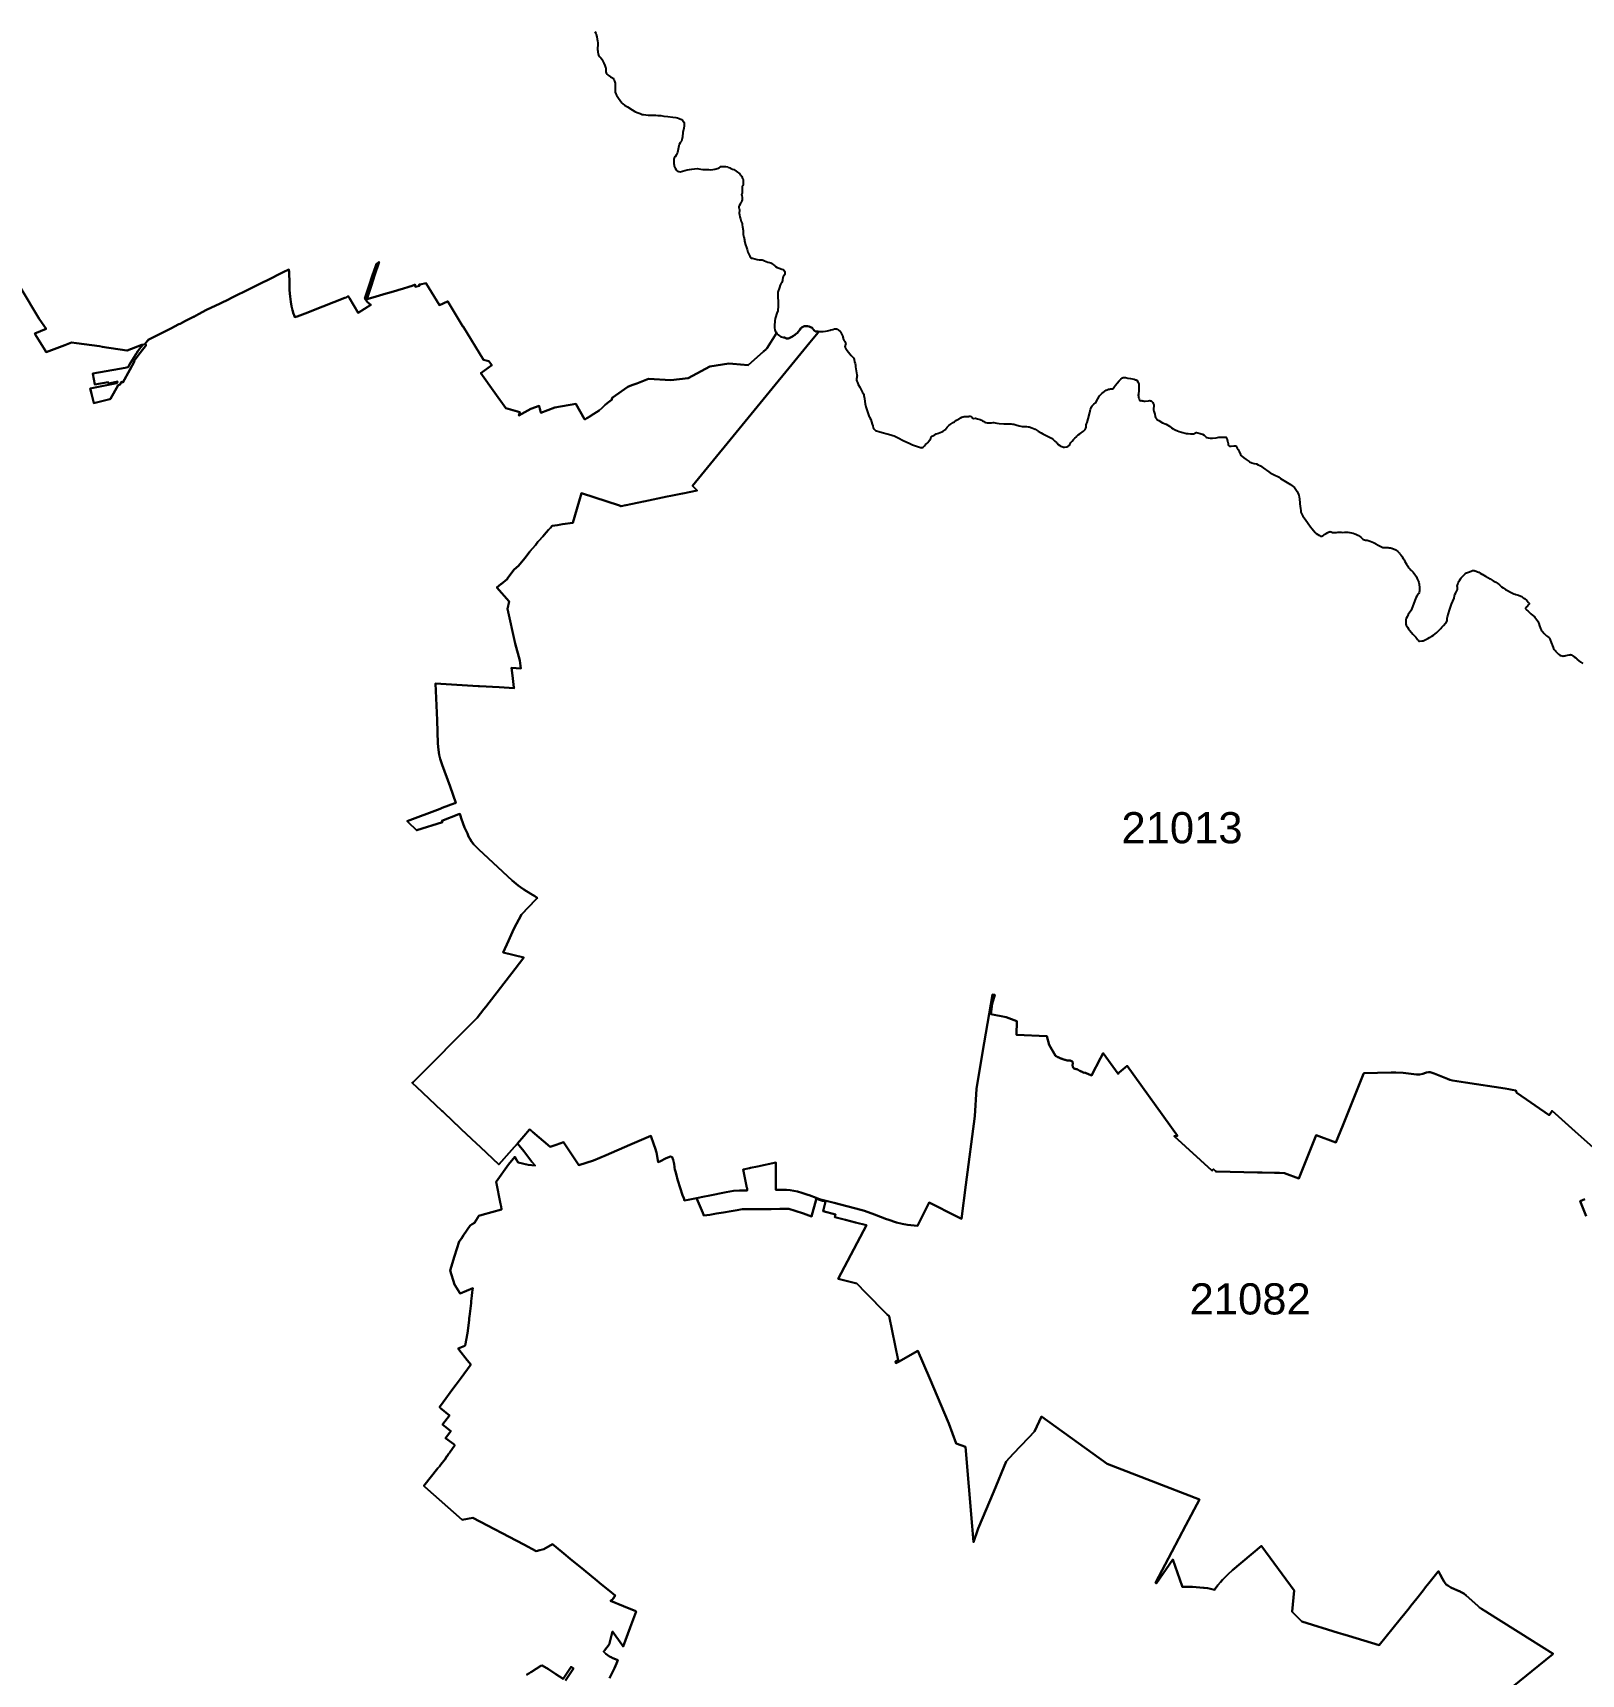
# Model space of a CAD drawing. Header units: inches. Extents: x 1341578 to 1502124, y 557203 to 748561.
# Drawn here: x 1436019 to 1462512, y 655681 to 683758 of the extents above; entities that cross this region are included whole.
import ezdxf
from ezdxf.enums import TextEntityAlignment as Align

# ---------------------------------------------------------------- set-up
doc = ezdxf.new("R2010")
doc.units = ezdxf.units.IN
doc.header["$MEASUREMENT"] = 0
doc.layers.add('Zipcode', color=7, linetype='Continuous')
doc.layers.add('ZipcodeAnno', color=7, linetype='Continuous')
doc.styles.add('Arial', font='arial.ttf')

msp = doc.modelspace()

# ---------------------------------------------------------------- linework, layer by layer
at = {"layer": 'Zipcode'}
for points in [[(1445636, 683779), (1445651, 683754), (1445660, 683731), (1445671, 683692), (1445678, 683651), (1445683, 683619), (1445685, 683588), (1445684, 683550), (1445683, 683498), (1445683, 683471), (1445685, 683446), (1445687, 683430), (1445692, 683404), (1445701, 683378), (1445720, 683350), (1445740, 683328), (1445754, 683309), (1445773, 683275), (1445789, 683241), (1445807, 683202), (1445817, 683168), (1445821, 683154), (1445823, 683139), (1445822, 683120), (1445823, 683104), (1445825, 683089), (1445831, 683073), (1445846, 683051), (1445866, 683033), (1445905, 683008), (1445928, 682997), (1445947, 682984), (1445956, 682972), (1445967, 682954), (1445974, 682930), (1445981, 682898), (1445984, 682850), (1445983, 682784), (1445984, 682761), (1445986, 682742), (1445994, 682713), (1446006, 682690), (1446040, 682639), (1446096, 682563), (1446113, 682544), (1446145, 682520), (1446193, 682491), (1446272, 682443), (1446322, 682415), (1446358, 682397), (1446413, 682377), (1446447, 682364), (1446470, 682359), (1446506, 682354), (1446550, 682352), (1446629, 682348), (1446664, 682348), (1446681, 682350), (1446714, 682347), (1446762, 682343), (1446814, 682335), (1446883, 682329), (1446972, 682318), (1447020, 682311), (1447052, 682304), (1447079, 682295), (1447118, 682274), (1447133, 682262), (1447146, 682248), (1447156, 682232), (1447162, 682214), (1447165, 682195), (1447165, 682170), (1447156, 682126), (1447142, 682053), (1447133, 681980), (1447125, 681930), (1447116, 681904), (1447103, 681887), (1447093, 681874), (1447080, 681850), (1447073, 681824), (1447054, 681740), (1447049, 681710), (1447041, 681687), (1447026, 681663), (1447011, 681638), (1447001, 681629), (1446993, 681617), (1446989, 681603), (1446986, 681577), (1446986, 681547), (1446987, 681521), (1446990, 681497), (1446995, 681476), (1447010, 681442), (1447028, 681415), (1447043, 681397), (1447054, 681390), (1447072, 681384), (1447095, 681383), (1447133, 681391), (1447215, 681413), (1447256, 681421), (1447297, 681428), (1447338, 681432), (1447394, 681436), (1447416, 681434), (1447448, 681428), (1447481, 681422), (1447515, 681420), (1447585, 681418), (1447620, 681417), (1447654, 681420), (1447687, 681425), (1447750, 681443), (1447764, 681451), (1447779, 681462), (1447787, 681470), (1447808, 681473), (1447830, 681473), (1447856, 681474), (1447876, 681472), (1447910, 681465), (1447919, 681462), (1447945, 681450), (1447964, 681440), (1447992, 681429), (1448015, 681421), (1448033, 681409), (1448076, 681377), (1448093, 681363), (1448115, 681344), (1448129, 681332), (1448142, 681317), (1448152, 681302), (1448159, 681286), (1448168, 681264), (1448173, 681245), (1448176, 681224), (1448176, 681194), (1448176, 681164), (1448173, 681157), (1448167, 681148), (1448159, 681138), (1448155, 681129), (1448155, 681108), (1448157, 681049), (1448157, 681026), (1448155, 681016), (1448151, 681002), (1448147, 680993), (1448146, 680985), (1448149, 680978), (1448158, 680939), (1448158, 680931), (1448159, 680916), (1448157, 680900), (1448153, 680885), (1448146, 680864), (1448136, 680844), (1448121, 680826), (1448106, 680800), (1448101, 680787), (1448099, 680775), (1448100, 680764), (1448102, 680757), (1448105, 680751), (1448110, 680733), (1448110, 680725), (1448108, 680706), (1448106, 680687), (1448107, 680672), (1448110, 680644), (1448114, 680608), (1448125, 680574), (1448140, 680533), (1448147, 680517), (1448155, 680495), (1448159, 680474), (1448163, 680438), (1448172, 680378), (1448174, 680360), (1448174, 680321), (1448176, 680308), (1448179, 680283), (1448185, 680262), (1448190, 680243), (1448193, 680234), (1448194, 680217), (1448197, 680195), (1448215, 680132), (1448231, 680084), (1448240, 680053), (1448256, 680007), (1448274, 679963), (1448288, 679937), (1448298, 679921), (1448307, 679912), (1448317, 679906), (1448333, 679901), (1448413, 679881), (1448448, 679877), (1448474, 679875), (1448497, 679873), (1448514, 679869), (1448539, 679856), (1448567, 679846), (1448594, 679836), (1448625, 679829), (1448648, 679825), (1448659, 679820), (1448671, 679813), (1448686, 679796), (1448713, 679770), (1448727, 679760), (1448758, 679744), (1448791, 679733), (1448833, 679718), (1448852, 679709), (1448867, 679697), (1448879, 679683), (1448886, 679670), (1448888, 679656), (1448889, 679645), (1448887, 679633), (1448883, 679619), (1448871, 679601), (1448860, 679586), (1448854, 679573), (1448851, 679559), (1448849, 679541), (1448846, 679522), (1448843, 679504), (1448835, 679487), (1448825, 679477), (1448816, 679464), (1448807, 679442), (1448794, 679403), (1448769, 679322), (1448766, 679308), (1448764, 679293), (1448764, 679275), (1448765, 679244), (1448770, 679159), (1448772, 679113), (1448772, 679092), (1448771, 679055), (1448768, 679032), (1448764, 679002), (1448750, 678962), (1448726, 678891), (1448723, 678872), (1448717, 678831), (1448709, 678747), (1448709, 678728), (1448710, 678712), (1448717, 678678), (1448722, 678660), (1448730, 678642), (1448746, 678618), (1448581, 678360), (1448581, 678360), (1448559, 678340), (1448523, 678308), (1448261, 678072), (1447999, 678094), (1447929, 678100), (1447604, 678053), (1447231, 677852), (1446937, 677817), (1446554, 677837), (1446354, 677760), (1446288, 677735), (1446240, 677717), (1446198, 677701), (1445989, 677556), (1445931, 677517), (1445930, 677511), (1445924, 677489), (1445920, 677477), (1445913, 677473), (1445890, 677458), (1445870, 677443), (1445814, 677394), (1445761, 677343), (1445710, 677300), (1445621, 677239), (1445537, 677187), (1445520, 677177), (1445498, 677164), (1445466, 677145), (1445464, 677144), (1445459, 677152), (1445311, 677412), (1444949, 677349), (1444711, 677259), (1444699, 677309), (1444694, 677328), (1444682, 677375), (1444538, 677326), (1444487, 677297), (1444333, 677211), (1444351, 677270), (1444113, 677339), (1443926, 677601), (1443686, 677938), (1443873, 678072), (1443822, 678143), (1443730, 678164), (1443382, 678735), (1443382, 678735), (1443379, 678733), (1443120, 679162), (1443116, 679160), (1442978, 679097), (1442750, 679473), (1442748, 679477), (1442639, 679452), (1442635, 679451), (1442632, 679451), (1442638, 679433), (1442569, 679412), (1442556, 679455), (1442554, 679452), (1442551, 679449), (1442508, 679428), (1442451, 679411), (1442342, 679380), (1442321, 679373), (1442192, 679335), (1442086, 679304), (1442067, 679299), (1441837, 679231), (1441735, 679201), (1441733, 679205), (1441813, 679444), (1441868, 679605), (1441942, 679825), (1441945, 679834), (1441946, 679838), (1441941, 679836), (1441935, 679832), (1441928, 679828), (1441921, 679824), (1441915, 679820), (1441909, 679815), (1441903, 679811), (1441898, 679806), (1441888, 679775), (1441827, 679594), (1441775, 679437), (1441702, 679216), (1441746, 679150), (1441800, 679105), (1441585, 678970), (1441437, 679218), (1441416, 679253), (1441400, 679243), (1441379, 679233), (1441357, 679223), (1440983, 679076), (1440680, 678959), (1440544, 678907), (1440503, 678893), (1440491, 678927), (1440480, 678954), (1440462, 679012), (1440446, 679082), (1440433, 679156), (1440422, 679249), (1440414, 679355), (1440413, 679412), (1440412, 679446), (1440411, 679520), (1440409, 679554), (1440409, 679555), (1440408, 679587), (1440403, 679678), (1440400, 679710), (1440388, 679705), (1440314, 679668), (1440010, 679517), (1439974, 679499), (1439857, 679441), (1439710, 679368), (1439455, 679241), (1439335, 679182), (1439271, 679150), (1439212, 679122), (1439001, 679023), (1438982, 679013), (1438930, 678985), (1438855, 678944), (1438776, 678901), (1438781, 678904), (1438633, 678830), (1438583, 678805), (1438540, 678783), (1438518, 678772), (1438380, 678702), (1438223, 678623), (1437995, 678508), (1437987, 678498), (1437948, 678450), (1437937, 678436), (1437935, 678434), (1437956, 678415), (1437856, 678283), (1437754, 678149), (1437761, 678142), (1437680, 677996), (1437559, 677776), (1437538, 677790), (1437515, 677749), (1437512, 677742), (1437496, 677736), (1437479, 677730), (1437350, 677496), (1437335, 677492), (1437061, 677421), (1437022, 677590), (1437003, 677673), (1437455, 677763), (1437470, 677792), (1437313, 677760), (1437308, 677785), (1437082, 677740), (1437045, 677926), (1437044, 677930), (1437500, 678011), (1437598, 678028), (1437622, 678032), (1437649, 678038), (1437675, 678085), (1437745, 678202), (1437788, 678267), (1437799, 678284), (1437818, 678310), (1437870, 678381), (1437905, 678426), (1437885, 678419), (1437631, 678327), (1437630, 678327), (1437204, 678385), (1437214, 678388), (1437161, 678396), (1436768, 678449), (1436684, 678460), (1436566, 678416), (1436250, 678297), (1436226, 678334), (1436066, 678594), (1436053, 678615), (1436250, 678694), (1436249, 678696), (1436127, 678867), (1435181, 680440)], [(1435181, 680440), (1436127, 678867), (1436249, 678696), (1436250, 678694), (1436053, 678615), (1436066, 678594), (1436226, 678334), (1436250, 678297), (1436566, 678416), (1436684, 678460), (1436768, 678449), (1437161, 678396), (1437214, 678388), (1437204, 678385), (1437630, 678327), (1437631, 678327), (1437885, 678419), (1437905, 678426), (1437870, 678381), (1437818, 678310), (1437799, 678284), (1437788, 678267), (1437745, 678202), (1437675, 678085), (1437649, 678038), (1437622, 678032), (1437598, 678028), (1437500, 678011), (1437044, 677930), (1437045, 677926), (1437082, 677740), (1437308, 677785), (1437313, 677760), (1437470, 677792), (1437455, 677763), (1437003, 677673), (1437022, 677590), (1437061, 677421), (1437335, 677492), (1437350, 677496), (1437479, 677730), (1437496, 677736), (1437512, 677742), (1437515, 677749), (1437538, 677790), (1437559, 677776), (1437680, 677996), (1437761, 678142), (1437754, 678149), (1437856, 678283), (1437956, 678415), (1437935, 678434), (1437937, 678436), (1437948, 678450), (1437987, 678498), (1437995, 678508), (1438223, 678623), (1438380, 678702), (1438518, 678772), (1438540, 678783), (1438583, 678805), (1438633, 678830), (1438781, 678904), (1438776, 678901), (1438855, 678944), (1438930, 678985), (1438982, 679013), (1439001, 679023), (1439212, 679122), (1439271, 679150), (1439335, 679182), (1439455, 679241), (1439710, 679368), (1439857, 679441), (1439974, 679499), (1440010, 679517), (1440314, 679668), (1440388, 679705), (1440400, 679710), (1440403, 679678), (1440408, 679587), (1440409, 679555), (1440409, 679554), (1440411, 679520), (1440412, 679446), (1440413, 679412), (1440414, 679355), (1440422, 679249), (1440433, 679156), (1440446, 679082), (1440462, 679012), (1440480, 678954), (1440491, 678927), (1440503, 678893), (1440544, 678907), (1440680, 678959), (1440983, 679076), (1441357, 679223), (1441379, 679233), (1441400, 679243), (1441416, 679253), (1441437, 679218), (1441585, 678970), (1441800, 679105), (1441746, 679150), (1441702, 679216), (1441775, 679437), (1441827, 679594), (1441888, 679775), (1441898, 679806), (1441903, 679811), (1441909, 679815), (1441915, 679820), (1441921, 679824), (1441928, 679828), (1441935, 679832), (1441941, 679836), (1441946, 679838), (1441945, 679834), (1441942, 679825), (1441868, 679605), (1441813, 679444), (1441733, 679205), (1441735, 679201), (1441837, 679231), (1442067, 679299), (1442086, 679304), (1442192, 679335), (1442321, 679373), (1442342, 679380), (1442451, 679411), (1442508, 679428), (1442551, 679449), (1442554, 679452), (1442556, 679455), (1442569, 679412), (1442638, 679433), (1442632, 679451), (1442635, 679451), (1442639, 679452), (1442748, 679477), (1442750, 679473), (1442978, 679097), (1443116, 679160), (1443120, 679162), (1443379, 678733), (1443382, 678735), (1443382, 678735), (1443730, 678164), (1443822, 678143), (1443873, 678072), (1443686, 677938), (1443926, 677601), (1444113, 677339), (1444351, 677270), (1444333, 677211), (1444487, 677297), (1444538, 677326), (1444682, 677375), (1444694, 677328), (1444699, 677309), (1444711, 677259), (1444949, 677349), (1445311, 677412), (1445459, 677152), (1445464, 677144), (1445466, 677145), (1445498, 677164), (1445520, 677177), (1445537, 677187), (1445621, 677239), (1445710, 677300), (1445761, 677343), (1445814, 677394), (1445870, 677443), (1445890, 677458), (1445913, 677473), (1445920, 677477), (1445924, 677489), (1445930, 677511), (1445931, 677517), (1445989, 677556), (1446198, 677701), (1446240, 677717), (1446288, 677735), (1446354, 677760), (1446554, 677837), (1446937, 677817), (1447231, 677852), (1447604, 678053), (1447929, 678100), (1447999, 678094), (1448261, 678072), (1448523, 678308), (1448559, 678340), (1448581, 678360), (1448581, 678360), (1448746, 678618), (1448746, 678618), (1448748, 678616), (1448770, 678594), (1448794, 678576), (1448811, 678566), (1448830, 678557), (1448850, 678552), (1448869, 678548), (1448880, 678545), (1448914, 678532), (1448925, 678529), (1448938, 678528), (1448941, 678528), (1448961, 678535), (1448984, 678545), (1449007, 678559), (1449037, 678576), (1449056, 678592), (1449066, 678600), (1449080, 678609), (1449101, 678626), (1449115, 678644), (1449141, 678678), (1449159, 678705), (1449173, 678717), (1449189, 678726), (1449206, 678735), (1449225, 678740), (1449243, 678740), (1449255, 678740), (1449281, 678738), (1449304, 678733), (1449325, 678726), (1449345, 678716), (1449352, 678711), (1449368, 678694), (1449383, 678675), (1449391, 678665), (1449394, 678662), (1449398, 678660), (1449410, 678652), (1449419, 678649), (1449424, 678649), (1449434, 678649), (1449459, 678650), (1449454, 678634), (1449314, 678463), (1447308, 676011), (1447387, 675929), (1447142, 675879), (1447134, 675877), (1446938, 675837), (1446875, 675824), (1446475, 675743), (1446470, 675742), (1446171, 675681), (1446166, 675680), (1446084, 675663), (1446082, 675663), (1446055, 675672), (1445408, 675885), (1445366, 675744), (1445258, 675375), (1445085, 675351), (1444995, 675337), (1444906, 675325), (1444879, 675292), (1444845, 675256), (1444804, 675211), (1444743, 675145), (1444678, 675069), (1444662, 675049), (1444621, 674993), (1444567, 674935), (1444524, 674888), (1444443, 674778), (1444410, 674739), (1444329, 674643), (1444253, 674576), (1444146, 674437), (1444135, 674414), (1444037, 674335), (1444026, 674327), (1443956, 674271), (1444167, 674032), (1444139, 673903), (1444273, 673310), (1444352, 673020), (1444369, 672886), (1444211, 672895), (1444227, 672767), (1444252, 672562), (1444254, 672547), (1443997, 672564), (1443663, 672582), (1443644, 672583), (1443641, 672584), (1442908, 672625), (1442935, 672000), (1442950, 671602), (1442959, 671492), (1442974, 671407), (1442991, 671338), (1443026, 671235), (1443159, 670868), (1443258, 670586), (1443258, 670586), (1443244, 670583), (1443240, 670581), (1443021, 670498), (1442991, 670486), (1442427, 670271), (1442443, 670256), (1442586, 670116), (1442592, 670119), (1443028, 670255), (1443017, 670281), (1443309, 670393), (1443324, 670399), (1443324, 670399), (1443329, 670382), (1443356, 670306), (1443407, 670166), (1443431, 670120), (1443456, 670060), (1443476, 670010), (1443501, 669963), (1443528, 669926), (1443565, 669876), (1443587, 669848), (1443648, 669790), (1444219, 669259), (1444321, 669172), (1444361, 669141), (1444418, 669103), (1444539, 669031), (1444611, 668987), (1444647, 668960), (1444647, 668960), (1444642, 668952), (1444625, 668933), (1444383, 668678), (1444252, 668433), (1444159, 668226), (1444069, 668025), (1444419, 667940), (1444271, 667747), (1443768, 667097), (1443738, 667057), (1443622, 666908), (1443505, 666790), (1442647, 665929), (1442639, 665921), (1442526, 665809), (1442511, 665794), (1442681, 665635), (1442693, 665624), (1443019, 665319), (1443034, 665305), (1443080, 665262), (1443169, 665176), (1443356, 664997), (1443518, 664845), (1443531, 664833), (1443677, 664697), (1443995, 664400), (1444213, 664648), (1444311, 664759), (1444311, 664759), (1444418, 664625), (1444560, 664447), (1444566, 664439), (1444613, 664380), (1444496, 664392), (1444326, 664434), (1444297, 664481), (1444269, 664528), (1444160, 664398), (1443950, 664105), (1444022, 663727), (1444031, 663679), (1444040, 663634), (1444041, 663629), (1443709, 663538), (1443648, 663521), (1443639, 663507), (1443631, 663493), (1443574, 663403), (1443539, 663379), (1443505, 663355), (1443391, 663190), (1443354, 663135), (1443316, 663080), (1443235, 662829), (1443158, 662587), (1443237, 662349), (1443333, 662195), (1443546, 662282), (1443539, 662218), (1443539, 662217), (1443532, 662153), (1443521, 662060), (1443519, 662044), (1443518, 662029), (1443492, 661800), (1443488, 661768), (1443485, 661736), (1443459, 661512), (1443418, 661302), (1443411, 661299), (1443295, 661253), (1443311, 661233), (1443451, 661055), (1443514, 660977), (1443504, 660962), (1443349, 660751), (1443315, 660706), (1443265, 660638), (1443208, 660560), (1443040, 660332), (1442977, 660246), (1442994, 660232), (1443146, 660103), (1443146, 660103), (1443030, 659952), (1443172, 659836), (1443081, 659718), (1443223, 659613), (1443230, 659607), (1443238, 659601), (1443147, 659469), (1443134, 659451), (1443112, 659417), (1443106, 659408), (1443100, 659400), (1443073, 659361), (1443000, 659266), (1442975, 659234), (1442951, 659202), (1442709, 658902), (1442719, 658893), (1442728, 658885), (1443366, 658322), (1443549, 658353), (1444418, 657899), (1444633, 657787), (1444697, 657803), (1444762, 657820), (1444909, 657903), (1445068, 657774), (1445249, 657625), (1445384, 657515), (1445640, 657307), (1445751, 657216), (1445888, 657104), (1445981, 657028), (1445953, 656983), (1445933, 656950), (1445905, 656935), (1446126, 656844), (1446335, 656758), (1446345, 656754), (1446344, 656751), (1446242, 656477), (1446122, 656154), (1446099, 656186), (1445938, 656411), (1445878, 656190), (1445800, 656086), (1445784, 656066), (1445825, 656028), (1445889, 655983), (1445914, 655970), (1445933, 655960), (1446028, 655919), (1446017, 655891), (1446005, 655862), (1445970, 655783), (1445889, 655612)], [(1462718, 664692), (1462410, 664966), (1462181, 665169), (1462124, 665220), (1462016, 665316), (1462015, 665317), (1461992, 665285), (1461964, 665244), (1461411, 665626), (1461398, 665646), (1461393, 665663), (1461330, 665678), (1461274, 665689), (1461211, 665699), (1460532, 665803), (1460309, 665839), (1460266, 665850), (1460225, 665863), (1459994, 665955), (1459929, 665977), (1459902, 665979), (1459872, 665975), (1459863, 665973), (1459848, 665969), (1459802, 665952), (1459754, 665941), (1459723, 665938), (1459696, 665939), (1459468, 665965), (1459342, 665971), (1459262, 665971), (1458792, 665964), (1458789, 665956), (1458787, 665951), (1458436, 665067), (1458316, 664775), (1457975, 664903), (1457679, 664159), (1457437, 664254), (1457350, 664255), (1457266, 664257), (1457056, 664261), (1456974, 664263), (1456272, 664278), (1456264, 664279), (1456255, 664287), (1456222, 664319), (1456203, 664304), (1456195, 664298), (1455550, 664884), (1455604, 664888), (1454745, 666088), (1454609, 665971), (1454589, 665953), (1454334, 666304), (1454290, 666220), (1454134, 665922), (1454131, 665924), (1454124, 665927), (1454116, 665931), (1454107, 665935), (1454099, 665939), (1454091, 665941), (1454083, 665945), (1454075, 665949), (1454065, 665952), (1454057, 665954), (1454051, 665957), (1454044, 665960), (1454036, 665963), (1454034, 665965), (1454029, 665967), (1454027, 665968), (1454022, 665969), (1454014, 665971), (1454011, 665971), (1454006, 665970), (1453998, 665971), (1453990, 665975), (1453985, 665978), (1453976, 665981), (1453971, 665984), (1453963, 665988), (1453954, 665991), (1453947, 665996), (1453939, 665999), (1453934, 666001), (1453928, 666004), (1453923, 666007), (1453916, 666011), (1453913, 666012), (1453905, 666017), (1453898, 666022), (1453891, 666026), (1453885, 666028), (1453881, 666030), (1453874, 666032), (1453867, 666033), (1453858, 666034), (1453851, 666035), (1453844, 666038), (1453835, 666042), (1453827, 666048), (1453821, 666054), (1453817, 666060), (1453814, 666070), (1453812, 666080), (1453811, 666089), (1453810, 666099), (1453811, 666109), (1453812, 666116), (1453813, 666123), (1453813, 666131), (1453812, 666136), (1453811, 666144), (1453811, 666152), (1453807, 666161), (1453800, 666167), (1453793, 666169), (1453786, 666171), (1453778, 666174), (1453771, 666176), (1453762, 666176), (1453753, 666176), (1453744, 666177), (1453737, 666178), (1453728, 666179), (1453718, 666180), (1453710, 666181), (1453703, 666183), (1453694, 666186), (1453686, 666188), (1453678, 666190), (1453671, 666192), (1453664, 666195), (1453657, 666198), (1453648, 666201), (1453642, 666203), (1453634, 666205), (1453625, 666207), (1453617, 666210), (1453611, 666212), (1453603, 666215), (1453597, 666218), (1453587, 666222), (1453580, 666227), (1453572, 666231), (1453563, 666235), (1453554, 666238), (1453546, 666243), (1453540, 666247), (1453531, 666251), (1453526, 666254), (1453520, 666256), (1453515, 666258), (1453411, 666444), (1453367, 666592), (1452848, 666618), (1452858, 666852), (1452672, 666921), (1452413, 666971), (1452435, 667146), (1452478, 667304), (1452437, 667305), (1452271, 666313), (1452167, 665695), (1452135, 665225), (1451983, 664053), (1451908, 663471), (1451830, 663510), (1451827, 663511), (1451358, 663749), (1451162, 663362), (1451157, 663352), (1450984, 663370), (1450896, 663383), (1450799, 663408), (1450650, 663459), (1450628, 663466), (1450418, 663544), (1450251, 663605), (1450188, 663623), (1449731, 663741), (1449662, 663759), (1449548, 663787), (1449480, 663806), (1449420, 663827), (1449302, 663873), (1449280, 663881), (1449180, 663916), (1449105, 663936), (1449039, 663950), (1448977, 663960), (1448915, 663965), (1448798, 663966), (1448731, 663965), (1448731, 663975), (1448735, 664434), (1448421, 664368), (1448300, 664343), (1448283, 664339), (1448174, 664316), (1448174, 664315), (1448239, 664002), (1448241, 663992), (1448242, 663986), (1448243, 663983), (1448243, 663981), (1448243, 663981), (1448243, 663966), (1448244, 663956), (1448110, 663954), (1448006, 663947), (1447881, 663927), (1447573, 663865), (1447512, 663852), (1447373, 663824), (1447345, 663819), (1447234, 663797), (1447170, 663782), (1447156, 663821), (1447137, 663873), (1447056, 664128), (1447046, 664163), (1447036, 664197), (1447015, 664282), (1447007, 664316), (1447000, 664350), (1446998, 664359), (1446991, 664405), (1446985, 664435), (1446974, 664480), (1446961, 664524), (1446928, 664535), (1446854, 664508), (1446746, 664452), (1446720, 664438), (1446692, 664602), (1446665, 664679), (1446643, 664743), (1446594, 664888), (1446234, 664734), (1445832, 664561), (1445614, 664467), (1445363, 664388), (1445351, 664406), (1445101, 664779), (1444975, 664738), (1444923, 664721), (1444871, 664704), (1444571, 664959), (1444550, 664977), (1444522, 665001), (1444520, 664999), (1444420, 664885), (1444311, 664760), (1444311, 664759), (1444311, 664759), (1444213, 664648), (1443995, 664400), (1443677, 664697), (1443531, 664833), (1443518, 664845), (1443356, 664997), (1443169, 665176), (1443080, 665262), (1443034, 665305), (1443019, 665319), (1442693, 665624), (1442681, 665635), (1442511, 665794), (1442526, 665809), (1442639, 665921), (1442647, 665929), (1443505, 666790), (1443622, 666908), (1443738, 667057), (1443768, 667097), (1444271, 667747), (1444419, 667940), (1444069, 668025), (1444159, 668226), (1444252, 668433), (1444383, 668678), (1444625, 668933), (1444642, 668952), (1444647, 668960), (1444647, 668960), (1444611, 668987), (1444539, 669031), (1444418, 669103), (1444361, 669141), (1444321, 669172), (1444219, 669259), (1443648, 669790), (1443587, 669848), (1443565, 669876), (1443528, 669926), (1443501, 669963), (1443476, 670010), (1443456, 670060), (1443431, 670120), (1443407, 670166), (1443356, 670306), (1443329, 670382), (1443324, 670399), (1443324, 670399), (1443309, 670393), (1443017, 670281), (1443028, 670255), (1442592, 670119), (1442586, 670116), (1442443, 670256), (1442427, 670271), (1442991, 670486), (1443021, 670498), (1443240, 670581), (1443244, 670583), (1443258, 670586), (1443258, 670586), (1443159, 670868), (1443026, 671235), (1442991, 671338), (1442974, 671407), (1442959, 671492), (1442950, 671602), (1442935, 672000), (1442908, 672625), (1443641, 672584), (1443644, 672583), (1443663, 672582), (1443997, 672564), (1444254, 672547), (1444252, 672562), (1444227, 672767), (1444211, 672895), (1444369, 672886), (1444352, 673020), (1444273, 673310), (1444139, 673903), (1444167, 674032), (1443956, 674271), (1444026, 674327), (1444037, 674335), (1444135, 674414), (1444146, 674437), (1444253, 674576), (1444329, 674643), (1444410, 674739), (1444443, 674778), (1444524, 674888), (1444567, 674935), (1444621, 674993), (1444662, 675049), (1444678, 675069), (1444743, 675145), (1444804, 675211), (1444845, 675256), (1444879, 675292), (1444906, 675325), (1444995, 675337), (1445085, 675351), (1445258, 675375), (1445366, 675744), (1445408, 675885), (1446055, 675672), (1446082, 675663), (1446084, 675663), (1446166, 675680), (1446171, 675681), (1446470, 675742), (1446475, 675743), (1446875, 675824), (1446938, 675837), (1447134, 675877), (1447142, 675879), (1447387, 675929), (1447308, 676011), (1449314, 678463), (1449454, 678634), (1449459, 678650), (1449434, 678649), (1449424, 678649), (1449419, 678649), (1449410, 678652), (1449398, 678660), (1449394, 678662), (1449391, 678665), (1449383, 678675), (1449368, 678694), (1449352, 678711), (1449345, 678716), (1449325, 678726), (1449304, 678733), (1449281, 678738), (1449255, 678740), (1449243, 678740), (1449225, 678740), (1449206, 678735), (1449189, 678726), (1449173, 678717), (1449159, 678705), (1449141, 678678), (1449115, 678644), (1449101, 678626), (1449080, 678609), (1449066, 678600), (1449056, 678592), (1449037, 678576), (1449007, 678559), (1448984, 678545), (1448961, 678535), (1448941, 678528), (1448938, 678528), (1448925, 678529), (1448914, 678532), (1448880, 678545), (1448869, 678548), (1448880, 678546), (1448914, 678532), (1448924, 678529), (1448941, 678529), (1448961, 678535), (1448984, 678545), (1449007, 678559), (1449036, 678576), (1449055, 678593), (1449065, 678600), (1449080, 678610), (1449101, 678626), (1449115, 678644), (1449141, 678678), (1449158, 678705), (1449173, 678717), (1449188, 678726), (1449205, 678735), (1449224, 678740), (1449243, 678741), (1449255, 678740), (1449281, 678739), (1449303, 678734), (1449324, 678726), (1449345, 678717), (1449352, 678711), (1449368, 678694), (1449383, 678675), (1449391, 678666), (1449397, 678660), (1449410, 678653), (1449418, 678650), (1449424, 678650), (1449434, 678650), (1449459, 678651), (1449497, 678651), (1449520, 678651), (1449544, 678652), (1449580, 678656), (1449618, 678663), (1449660, 678674), (1449671, 678676), (1449705, 678686), (1449735, 678692), (1449755, 678694), (1449768, 678693), (1449780, 678690), (1449800, 678677), (1449831, 678651), (1449836, 678646), (1449845, 678633), (1449860, 678599), (1449876, 678565), (1449879, 678550), (1449883, 678537), (1449885, 678525), (1449889, 678514), (1449894, 678501), (1449902, 678491), (1449911, 678478), (1449918, 678467), (1449924, 678450), (1449928, 678436), (1449927, 678428), (1449921, 678417), (1449917, 678405), (1449915, 678394), (1449917, 678382), (1449921, 678369), (1449929, 678356), (1449953, 678325), (1449975, 678295), (1450023, 678241), (1450047, 678212), (1450059, 678197), (1450065, 678185), (1450071, 678168), (1450081, 678131), (1450088, 678102), (1450093, 678076), (1450098, 678044), (1450109, 677976), (1450121, 677908), (1450123, 677889), (1450121, 677878), (1450117, 677860), (1450114, 677844), (1450113, 677831), (1450115, 677818), (1450119, 677801), (1450129, 677774), (1450141, 677744), (1450168, 677697), (1450184, 677665), (1450217, 677606), (1450230, 677584), (1450237, 677569), (1450239, 677557), (1450247, 677504), (1450255, 677449), (1450262, 677411), (1450274, 677362), (1450299, 677276), (1450325, 677206), (1450336, 677187), (1450343, 677171), (1450355, 677142), (1450383, 677062), (1450391, 677033), (1450399, 676999), (1450403, 676992), (1450406, 676986), (1450408, 676982), (1450418, 676972), (1450424, 676966), (1450438, 676955), (1450453, 676949), (1450495, 676936), (1450549, 676920), (1450640, 676896), (1450699, 676880), (1450735, 676870), (1450759, 676862), (1450790, 676850), (1450836, 676825), (1450898, 676793), (1450988, 676751), (1451001, 676743), (1451026, 676731), (1451071, 676713), (1451138, 676689), (1451159, 676682), (1451208, 676667), (1451223, 676664), (1451235, 676662), (1451242, 676664), (1451253, 676673), (1451278, 676696), (1451294, 676714), (1451315, 676731), (1451335, 676751), (1451351, 676775), (1451364, 676790), (1451371, 676797), (1451377, 676805), (1451382, 676812), (1451386, 676820), (1451387, 676828), (1451388, 676836), (1451390, 676846), (1451394, 676851), (1451403, 676857), (1451418, 676863), (1451429, 676868), (1451455, 676884), (1451478, 676896), (1451514, 676909), (1451542, 676921), (1451571, 676935), (1451597, 676942), (1451614, 676954), (1451628, 676966), (1451647, 676988), (1451666, 677014), (1451693, 677039), (1451716, 677057), (1451769, 677090), (1451789, 677104), (1451825, 677130), (1451845, 677144), (1451872, 677158), (1451889, 677167), (1451917, 677183), (1451932, 677189), (1451940, 677191), (1451954, 677193), (1451969, 677194), (1452007, 677196), (1452030, 677198), (1452042, 677200), (1452052, 677201), (1452063, 677199), (1452070, 677195), (1452085, 677183), (1452094, 677171), (1452105, 677165), (1452121, 677163), (1452149, 677164), (1452164, 677162), (1452185, 677156), (1452207, 677150), (1452227, 677142), (1452251, 677132), (1452270, 677123), (1452292, 677108), (1452308, 677099), (1452327, 677093), (1452349, 677088), (1452369, 677086), (1452392, 677085), (1452421, 677087), (1452449, 677091), (1452465, 677091), (1452487, 677086), (1452513, 677079), (1452553, 677076), (1452634, 677071), (1452692, 677069), (1452737, 677067), (1452761, 677068), (1452784, 677066), (1452806, 677062), (1452836, 677053), (1452896, 677036), (1452926, 677028), (1452946, 677026), (1452972, 677025), (1452995, 677026), (1453020, 677025), (1453047, 677021), (1453068, 677016), (1453111, 677002), (1453143, 676989), (1453172, 676976), (1453188, 676966), (1453219, 676946), (1453272, 676914), (1453302, 676898), (1453336, 676882), (1453382, 676860), (1453414, 676843), (1453450, 676822), (1453469, 676808), (1453484, 676796), (1453506, 676776), (1453533, 676751), (1453537, 676746), (1453550, 676732), (1453565, 676718), (1453592, 676698), (1453601, 676692), (1453608, 676688), (1453626, 676680), (1453642, 676675), (1453655, 676672), (1453669, 676671), (1453673, 676671), (1453705, 676676), (1453711, 676677), (1453737, 676689), (1453751, 676701), (1453763, 676716), (1453771, 676730), (1453776, 676739), (1453782, 676751), (1453802, 676776), (1453825, 676802), (1453849, 676823), (1453876, 676846), (1453885, 676856), (1453894, 676869), (1453906, 676881), (1453931, 676898), (1453995, 676944), (1454014, 676960), (1454026, 676974), (1454037, 676993), (1454040, 677014), (1454044, 677054), (1454048, 677070), (1454057, 677093), (1454075, 677153), (1454103, 677262), (1454119, 677320), (1454125, 677342), (1454133, 677362), (1454143, 677375), (1454174, 677404), (1454200, 677429), (1454212, 677445), (1454273, 677546), (1454294, 677571), (1454313, 677591), (1454333, 677606), (1454384, 677643), (1454402, 677654), (1454423, 677662), (1454441, 677665), (1454459, 677667), (1454474, 677666), (1454485, 677666), (1454494, 677669), (1454504, 677676), (1454516, 677690), (1454528, 677710), (1454543, 677732), (1454572, 677765), (1454607, 677807), (1454636, 677835), (1454661, 677854), (1454674, 677861), (1454687, 677861), (1454716, 677860), (1454755, 677853), (1454798, 677844), (1454864, 677831), (1454885, 677825), (1454903, 677820), (1454911, 677815), (1454926, 677788), (1454937, 677764), (1454943, 677746), (1454943, 677745), (1454945, 677723), (1454945, 677673), (1454944, 677642), (1454937, 677577), (1454934, 677560), (1454935, 677542), (1454939, 677519), (1454947, 677496), (1454957, 677477), (1454966, 677469), (1454979, 677465), (1454993, 677467), (1455008, 677466), (1455020, 677462), (1455034, 677459), (1455054, 677458), (1455107, 677464), (1455131, 677468), (1455144, 677466), (1455154, 677463), (1455168, 677452), (1455183, 677433), (1455191, 677416), (1455199, 677396), (1455202, 677383), (1455201, 677374), (1455196, 677332), (1455195, 677322), (1455197, 677307), (1455202, 677287), (1455212, 677255), (1455216, 677235), (1455225, 677197), (1455231, 677176), (1455235, 677165), (1455243, 677155), (1455254, 677144), (1455284, 677126), (1455347, 677086), (1455363, 677080), (1455394, 677071), (1455411, 677065), (1455440, 677047), (1455470, 677029), (1455505, 677001), (1455528, 676983), (1455548, 676973), (1455564, 676967), (1455603, 676950), (1455635, 676937), (1455673, 676926), (1455760, 676906), (1455787, 676903), (1455828, 676900), (1455870, 676899), (1455892, 676901), (1455904, 676909), (1455922, 676920), (1455931, 676920), (1455950, 676914), (1455993, 676906), (1456008, 676901), (1456034, 676891), (1456060, 676876), (1456077, 676859), (1456093, 676844), (1456106, 676836), (1456127, 676829), (1456161, 676824), (1456182, 676822), (1456204, 676824), (1456266, 676831), (1456310, 676841), (1456334, 676844), (1456370, 676844), (1456401, 676843), (1456418, 676843), (1456422, 676843), (1456436, 676843), (1456439, 676836), (1456451, 676815), (1456456, 676805), (1456457, 676801), (1456463, 676773), (1456467, 676751), (1456468, 676746), (1456470, 676737), (1456471, 676732), (1456471, 676726), (1456471, 676721), (1456473, 676714), (1456483, 676699), (1456489, 676692), (1456496, 676689), (1456505, 676687), (1456524, 676688), (1456570, 676693), (1456600, 676695), (1456604, 676696), (1456608, 676690), (1456628, 676656), (1456644, 676630), (1456660, 676599), (1456662, 676594), (1456682, 676546), (1456694, 676528), (1456705, 676516), (1456739, 676488), (1456779, 676458), (1456831, 676424), (1456839, 676420), (1456878, 676405), (1456917, 676393), (1456956, 676383), (1456984, 676370), (1457016, 676356), (1457027, 676349), (1457046, 676335), (1457072, 676316), (1457165, 676248), (1457193, 676231), (1457200, 676227), (1457261, 676198), (1457335, 676163), (1457368, 676135), (1457425, 676098), (1457538, 676030), (1457585, 675997), (1457607, 675979), (1457619, 675961), (1457640, 675930), (1457654, 675910), (1457664, 675890), (1457674, 675863), (1457680, 675847), (1457688, 675818), (1457693, 675793), (1457695, 675767), (1457698, 675732), (1457699, 675704), (1457705, 675659), (1457708, 675623), (1457713, 675588), (1457715, 675571), (1457716, 675559), (1457725, 675533), (1457730, 675523), (1457749, 675493), (1457787, 675439), (1457839, 675366), (1457883, 675307), (1457907, 675272), (1457960, 675208), (1457978, 675193), (1458034, 675157), (1458053, 675149), (1458064, 675148), (1458078, 675149), (1458088, 675154), (1458095, 675159), (1458115, 675174), (1458135, 675188), (1458149, 675195), (1458178, 675209), (1458201, 675221), (1458207, 675223), (1458212, 675225), (1458218, 675226), (1458221, 675225), (1458234, 675221), (1458246, 675215), (1458252, 675213), (1458267, 675209), (1458290, 675208), (1458320, 675212), (1458327, 675213), (1458346, 675218), (1458365, 675219), (1458384, 675217), (1458388, 675217), (1458403, 675214), (1458430, 675213), (1458463, 675214), (1458491, 675214), (1458518, 675215), (1458550, 675212), (1458552, 675212), (1458582, 675207), (1458608, 675200), (1458641, 675189), (1458656, 675184), (1458691, 675168), (1458701, 675161), (1458721, 675147), (1458746, 675125), (1458753, 675118), (1458774, 675098), (1458789, 675089), (1458804, 675084), (1458824, 675080), (1458850, 675078), (1458868, 675074), (1458900, 675064), (1458932, 675053), (1458957, 675041), (1458992, 675024), (1458999, 675019), (1459041, 674992), (1459094, 674967), (1459117, 674957), (1459122, 674956), (1459140, 674955), (1459197, 674953), (1459209, 674952), (1459229, 674951), (1459248, 674948), (1459267, 674944), (1459274, 674942), (1459311, 674928), (1459329, 674921), (1459339, 674914), (1459345, 674909), (1459374, 674883), (1459397, 674861), (1459404, 674853), (1459426, 674826), (1459446, 674804), (1459451, 674797), (1459468, 674768), (1459480, 674745), (1459482, 674742), (1459488, 674731), (1459496, 674717), (1459524, 674668), (1459544, 674634), (1459552, 674623), (1459565, 674605), (1459566, 674603), (1459585, 674582), (1459599, 674567), (1459602, 674564), (1459635, 674530), (1459667, 674492), (1459682, 674471), (1459692, 674452), (1459705, 674421), (1459718, 674393), (1459726, 674373), (1459732, 674353), (1459738, 674328), (1459741, 674309), (1459743, 674285), (1459744, 674260), (1459745, 674241), (1459744, 674212), (1459741, 674184), (1459735, 674168), (1459731, 674162), (1459704, 674131), (1459697, 674121), (1459685, 674091), (1459660, 674029), (1459616, 673912), (1459595, 673868), (1459581, 673846), (1459552, 673806), (1459533, 673771), (1459517, 673739), (1459512, 673727), (1459510, 673703), (1459510, 673687), (1459510, 673661), (1459513, 673645), (1459520, 673626), (1459527, 673611), (1459540, 673590), (1459558, 673564), (1459575, 673540), (1459606, 673498), (1459630, 673473), (1459652, 673449), (1459681, 673421), (1459698, 673400), (1459714, 673378), (1459721, 673368), (1459726, 673359), (1459735, 673354), (1459746, 673352), (1459784, 673355), (1459806, 673359), (1459831, 673367), (1459845, 673372), (1459887, 673396), (1459918, 673416), (1459954, 673437), (1459983, 673453), (1460005, 673471), (1460042, 673501), (1460067, 673525), (1460074, 673532), (1460109, 673568), (1460129, 673589), (1460158, 673618), (1460193, 673659), (1460194, 673660), (1460216, 673701), (1460221, 673746), (1460221, 673748), (1460224, 673769), (1460256, 673881), (1460291, 673982), (1460339, 674085), (1460340, 674089), (1460346, 674128), (1460350, 674149), (1460366, 674177), (1460386, 674211), (1460387, 674212), (1460393, 674237), (1460393, 674268), (1460391, 674299), (1460393, 674311), (1460399, 674329), (1460407, 674352), (1460419, 674373), (1460428, 674388), (1460445, 674416), (1460456, 674433), (1460502, 674479), (1460526, 674505), (1460552, 674520), (1460581, 674533), (1460630, 674552), (1460650, 674559), (1460655, 674560), (1460665, 674561), (1460675, 674561), (1460681, 674560), (1460689, 674557), (1460697, 674555), (1460716, 674547), (1460736, 674540), (1460753, 674535), (1460761, 674531), (1460785, 674518), (1460814, 674500), (1460816, 674499), (1460848, 674481), (1460877, 674464), (1460952, 674418), (1461004, 674386), (1461030, 674373), (1461051, 674361), (1461084, 674337), (1461114, 674313), (1461148, 674284), (1461177, 674264), (1461217, 674237), (1461251, 674216), (1461303, 674188), (1461357, 674164), (1461382, 674154), (1461396, 674150), (1461440, 674137), (1461480, 674122), (1461494, 674115), (1461507, 674106), (1461522, 674096), (1461544, 674080), (1461581, 674046), (1461610, 674016), (1461620, 674004), (1461622, 673996), (1461621, 673989), (1461621, 673985), (1461617, 673980), (1461612, 673974), (1461591, 673953), (1461569, 673936), (1461562, 673930), (1461559, 673923), (1461559, 673915), (1461561, 673907), (1461563, 673900), (1461570, 673893), (1461582, 673883), (1461597, 673871), (1461609, 673862), (1461631, 673838), (1461653, 673819), (1461687, 673793), (1461704, 673780), (1461711, 673774), (1461716, 673769), (1461721, 673763), (1461737, 673742), (1461751, 673719), (1461768, 673692), (1461779, 673668), (1461786, 673652), (1461799, 673616), (1461814, 673569), (1461819, 673558), (1461825, 673545), (1461836, 673530), (1461849, 673516), (1461881, 673483), (1461901, 673461), (1461920, 673443), (1461938, 673430), (1461959, 673414), (1461969, 673405), (1461970, 673404), (1461976, 673393), (1461983, 673375), (1462000, 673329), (1462011, 673299), (1462015, 673291), (1462040, 673229), (1462051, 673210), (1462065, 673192), (1462072, 673183), (1462095, 673159), (1462111, 673143), (1462125, 673129), (1462147, 673115), (1462159, 673108), (1462165, 673105), (1462184, 673100), (1462200, 673098), (1462214, 673099), (1462230, 673101), (1462252, 673106), (1462307, 673119), (1462320, 673120), (1462327, 673121), (1462336, 673120), (1462346, 673117), (1462354, 673111), (1462369, 673100), (1462393, 673084), (1462418, 673064), (1462435, 673049), (1462444, 673040), (1462496, 673000), (1462500, 672997), (1462505, 672993), (1462541, 672969)], [(1461365, 655486), (1461669, 655733), (1462026, 656024), (1462029, 656027), (1462032, 656030), (1461632, 656282), (1461481, 656374), (1461053, 656645), (1460882, 656751), (1460805, 656801), (1460773, 656824), (1460741, 656848), (1460546, 657024), (1460502, 657061), (1460482, 657075), (1460461, 657085), (1460428, 657098), (1460427, 657098), (1460295, 657158), (1460281, 657165), (1460267, 657173), (1460228, 657196), (1460202, 657216), (1460182, 657238), (1460159, 657271), (1460159, 657272), (1460137, 657309), (1460099, 657387), (1460093, 657397), (1460070, 657441), (1460062, 657436), (1459903, 657235), (1459849, 657168), (1459806, 657112), (1459701, 656978), (1459600, 656850), (1459570, 656812), (1459493, 656718), (1459413, 656619), (1459057, 656178), (1458533, 656334), (1458434, 656364), (1458356, 656387), (1457733, 656581), (1457567, 656747), (1457567, 656749), (1457568, 656751), (1457599, 657112), (1457049, 657865), (1457046, 657870), (1457043, 657874), (1456547, 657462), (1456473, 657394), (1456418, 657340), (1456373, 657294), (1456338, 657254), (1456296, 657204), (1456265, 657161), (1456263, 657160), (1456237, 657121), (1456167, 657143), (1456121, 657153), (1456118, 657153), (1456061, 657159), (1456052, 657160), (1455861, 657174), (1455831, 657176), (1455831, 657176), (1455802, 657177), (1455791, 657177), (1455687, 657175), (1455685, 657180), (1455684, 657184), (1455524, 657640), (1455248, 657235), (1455236, 657240), (1455231, 657242), (1455229, 657242), (1455509, 657772), (1455749, 658227), (1455983, 658671), (1455152, 658989), (1454401, 659279), (1453279, 660088), (1453157, 659834), (1453053, 659723), (1452794, 659448), (1452674, 659319), (1452460, 658806), (1452195, 658171), (1452115, 657937), (1452092, 658211), (1451976, 659569), (1451817, 659626), (1451694, 659971), (1451361, 660751), (1451163, 661214), (1450829, 661026), (1450786, 661002), (1450780, 661030), (1450823, 661054), (1450670, 661805), (1450640, 661834), (1450615, 661859), (1450275, 662205), (1450116, 662366), (1449800, 662443), (1450281, 663361), (1450096, 663409), (1449922, 663454), (1449744, 663500), (1449756, 663547), (1449544, 663602), (1449584, 663767), (1449567, 663771), (1449533, 663779), (1449499, 663789), (1449465, 663800), (1449432, 663812), (1449425, 663814), (1449421, 663802), (1449345, 663511), (1449203, 663559), (1449061, 663606), (1448952, 663642), (1448802, 663640), (1448652, 663638), (1448505, 663637), (1448455, 663636), (1448305, 663635), (1448186, 663633), (1448159, 663633), (1448069, 663618), (1447969, 663601), (1447836, 663579), (1447719, 663560), (1447602, 663540), (1447500, 663529), (1447482, 663574), (1447378, 663814), (1447375, 663819), (1447373, 663824), (1447512, 663852), (1447573, 663865), (1447881, 663927), (1448006, 663947), (1448110, 663954), (1448244, 663956), (1448243, 663966), (1448243, 663981), (1448243, 663981), (1448243, 663983), (1448242, 663986), (1448241, 663992), (1448239, 664002), (1448174, 664315), (1448174, 664316), (1448283, 664339), (1448300, 664343), (1448421, 664368), (1448735, 664434), (1448731, 663975), (1448731, 663965), (1448798, 663966), (1448915, 663965), (1448977, 663960), (1449039, 663950), (1449105, 663936), (1449180, 663916), (1449280, 663881), (1449302, 663873), (1449420, 663827), (1449480, 663806), (1449548, 663787), (1449662, 663759), (1449731, 663741), (1450188, 663623), (1450251, 663605), (1450418, 663544), (1450628, 663466), (1450650, 663459), (1450799, 663408), (1450896, 663383), (1450984, 663370), (1451157, 663352), (1451162, 663362), (1451358, 663749), (1451827, 663511), (1451830, 663510), (1451908, 663471), (1451983, 664053), (1452135, 665225), (1452167, 665695), (1452271, 666313), (1452437, 667305), (1452478, 667304), (1452435, 667146), (1452413, 666971), (1452672, 666921), (1452858, 666852), (1452848, 666618), (1453367, 666592), (1453411, 666444), (1453515, 666258), (1453520, 666256), (1453526, 666254), (1453531, 666251), (1453540, 666247), (1453546, 666243), (1453554, 666238), (1453563, 666235), (1453572, 666231), (1453580, 666227), (1453587, 666222), (1453597, 666218), (1453603, 666215), (1453611, 666212), (1453617, 666210), (1453625, 666207), (1453634, 666205), (1453642, 666203), (1453648, 666201), (1453657, 666198), (1453664, 666195), (1453671, 666192), (1453678, 666190), (1453686, 666188), (1453694, 666186), (1453703, 666183), (1453710, 666181), (1453718, 666180), (1453728, 666179), (1453737, 666178), (1453744, 666177), (1453753, 666176), (1453762, 666176), (1453771, 666176), (1453778, 666174), (1453786, 666171), (1453793, 666169), (1453800, 666167), (1453807, 666161), (1453811, 666152), (1453811, 666144), (1453812, 666136), (1453813, 666131), (1453813, 666123), (1453812, 666116), (1453811, 666109), (1453810, 666099), (1453811, 666089), (1453812, 666080), (1453814, 666070), (1453817, 666060), (1453821, 666054), (1453827, 666048), (1453835, 666042), (1453844, 666038), (1453851, 666035), (1453858, 666034), (1453867, 666033), (1453874, 666032), (1453881, 666030), (1453885, 666028), (1453891, 666026), (1453898, 666022), (1453905, 666017), (1453913, 666012), (1453916, 666011), (1453923, 666007), (1453928, 666004), (1453934, 666001), (1453939, 665999), (1453947, 665996), (1453954, 665991), (1453963, 665988), (1453971, 665984), (1453976, 665981), (1453985, 665978), (1453990, 665975), (1453998, 665971), (1454006, 665970), (1454011, 665971), (1454014, 665971), (1454022, 665969), (1454027, 665968), (1454029, 665967), (1454034, 665965), (1454036, 665963), (1454044, 665960), (1454051, 665957), (1454057, 665954), (1454065, 665952), (1454075, 665949), (1454083, 665945), (1454091, 665941), (1454099, 665939), (1454107, 665935), (1454116, 665931), (1454124, 665927), (1454131, 665924), (1454134, 665922), (1454290, 666220), (1454334, 666304), (1454589, 665953), (1454609, 665971), (1454745, 666088), (1455604, 664888), (1455550, 664884), (1456195, 664298), (1456203, 664304), (1456222, 664319), (1456255, 664287), (1456264, 664279), (1456272, 664278), (1456974, 664263), (1457056, 664261), (1457266, 664257), (1457350, 664255), (1457437, 664254), (1457679, 664159), (1457975, 664903), (1458316, 664775), (1458436, 665067), (1458787, 665951), (1458789, 665956), (1458792, 665964), (1459262, 665971), (1459342, 665971), (1459468, 665965), (1459696, 665939), (1459723, 665938), (1459754, 665941), (1459802, 665952), (1459848, 665969), (1459863, 665973), (1459872, 665975), (1459902, 665979), (1459929, 665977), (1459994, 665955), (1460225, 665863), (1460266, 665850), (1460309, 665839), (1460532, 665803), (1461211, 665699), (1461274, 665689), (1461330, 665678), (1461393, 665663), (1461398, 665646), (1461411, 665626), (1461964, 665244), (1461992, 665285), (1462015, 665317), (1462016, 665316), (1462124, 665220), (1462181, 665169), (1462410, 664966), (1462718, 664692)], [(1445889, 655612), (1445970, 655783), (1446005, 655862), (1446017, 655891), (1446028, 655919), (1445933, 655960), (1445914, 655970), (1445889, 655983), (1445825, 656028), (1445784, 656066), (1445800, 656086), (1445878, 656190), (1445938, 656411), (1446099, 656186), (1446122, 656154), (1446242, 656477), (1446344, 656751), (1446345, 656754), (1446335, 656758), (1446126, 656844), (1445905, 656935), (1445933, 656950), (1445953, 656983), (1445981, 657028), (1445888, 657104), (1445751, 657216), (1445640, 657307), (1445384, 657515), (1445249, 657625), (1445068, 657774), (1444909, 657903), (1444762, 657820), (1444697, 657803), (1444633, 657787), (1444418, 657899), (1443549, 658353), (1443366, 658322), (1442728, 658885), (1442719, 658893), (1442709, 658902), (1442951, 659202), (1442975, 659234), (1443000, 659266), (1443073, 659361), (1443100, 659400), (1443106, 659408), (1443112, 659417), (1443134, 659451), (1443147, 659469), (1443238, 659601), (1443230, 659607), (1443223, 659613), (1443081, 659718), (1443172, 659836), (1443030, 659952), (1443146, 660103), (1443146, 660103), (1442994, 660232), (1442977, 660246), (1443040, 660332), (1443208, 660560), (1443265, 660638), (1443315, 660706), (1443349, 660751), (1443504, 660962), (1443514, 660977), (1443451, 661055), (1443311, 661233), (1443295, 661253), (1443411, 661299), (1443418, 661302), (1443459, 661512), (1443485, 661736), (1443488, 661768), (1443492, 661800), (1443518, 662029), (1443519, 662044), (1443521, 662060), (1443532, 662153), (1443539, 662217), (1443539, 662218), (1443546, 662282), (1443333, 662195), (1443237, 662349), (1443158, 662587), (1443235, 662829), (1443316, 663080), (1443354, 663135), (1443391, 663190), (1443505, 663355), (1443539, 663379), (1443574, 663403), (1443631, 663493), (1443639, 663507), (1443648, 663521), (1443709, 663538), (1444041, 663629), (1444040, 663634), (1444031, 663679), (1444022, 663727), (1443950, 664105), (1444160, 664398), (1444269, 664528), (1444297, 664481), (1444326, 664434), (1444496, 664392), (1444613, 664380), (1444566, 664439), (1444560, 664447), (1444418, 664625), (1444311, 664759), (1444311, 664760), (1444420, 664885), (1444520, 664999), (1444522, 665001), (1444550, 664977), (1444571, 664959), (1444871, 664704), (1444923, 664721), (1444975, 664738), (1445101, 664779), (1445351, 664406), (1445363, 664388), (1445614, 664467), (1445832, 664561), (1446234, 664734), (1446594, 664888), (1446643, 664743), (1446665, 664679), (1446692, 664602), (1446720, 664438), (1446746, 664452), (1446854, 664508), (1446928, 664535), (1446961, 664524), (1446974, 664480), (1446985, 664435), (1446991, 664405), (1446998, 664359), (1447000, 664350), (1447007, 664316), (1447015, 664282), (1447036, 664197), (1447046, 664163), (1447056, 664128), (1447137, 663873), (1447156, 663821), (1447170, 663782), (1447234, 663797), (1447345, 663819), (1447373, 663824), (1447375, 663819), (1447378, 663814), (1447482, 663574), (1447500, 663529), (1447602, 663540), (1447719, 663560), (1447836, 663579), (1447969, 663601), (1448069, 663618), (1448159, 663633), (1448186, 663633), (1448305, 663635), (1448455, 663636), (1448505, 663637), (1448652, 663638), (1448802, 663640), (1448952, 663642), (1449061, 663606), (1449203, 663559), (1449345, 663511), (1449421, 663802), (1449425, 663814), (1449432, 663812), (1449465, 663800), (1449499, 663789), (1449533, 663779), (1449567, 663771), (1449584, 663767), (1449544, 663602), (1449756, 663547), (1449744, 663500), (1449922, 663454), (1450096, 663409), (1450281, 663361), (1449800, 662443), (1450116, 662366), (1450275, 662205), (1450615, 661859), (1450640, 661834), (1450670, 661805), (1450823, 661054), (1450780, 661030), (1450786, 661002), (1450829, 661026), (1451163, 661214), (1451361, 660751), (1451694, 659971), (1451817, 659626), (1451976, 659569), (1452092, 658211), (1452115, 657937), (1452195, 658171), (1452460, 658806), (1452674, 659319), (1452794, 659448), (1453053, 659723), (1453157, 659834), (1453279, 660088), (1454401, 659279), (1455152, 658989), (1455983, 658671), (1455749, 658227), (1455509, 657772), (1455229, 657242), (1455231, 657242), (1455236, 657240), (1455248, 657235), (1455524, 657640), (1455684, 657184), (1455685, 657180), (1455687, 657175), (1455791, 657177), (1455802, 657177), (1455831, 657176), (1455831, 657176), (1455861, 657174), (1456052, 657160), (1456061, 657159), (1456118, 657153), (1456121, 657153), (1456167, 657143), (1456237, 657121), (1456263, 657160), (1456265, 657161), (1456296, 657204), (1456338, 657254), (1456373, 657294), (1456418, 657340), (1456473, 657394), (1456547, 657462), (1457043, 657874), (1457046, 657870), (1457049, 657865), (1457599, 657112), (1457568, 656751), (1457567, 656749), (1457567, 656747), (1457733, 656581), (1458356, 656387), (1458434, 656364), (1458533, 656334), (1459057, 656178), (1459413, 656619), (1459493, 656718), (1459570, 656812), (1459600, 656850), (1459701, 656978), (1459806, 657112), (1459849, 657168), (1459903, 657235), (1460062, 657436), (1460070, 657441), (1460093, 657397), (1460099, 657387), (1460137, 657309), (1460159, 657272), (1460159, 657271), (1460182, 657238), (1460202, 657216), (1460228, 657196), (1460267, 657173), (1460281, 657165), (1460295, 657158), (1460427, 657098), (1460428, 657098), (1460461, 657085), (1460482, 657075), (1460502, 657061), (1460546, 657024), (1460741, 656848), (1460773, 656824), (1460805, 656801), (1460882, 656751), (1461053, 656645), (1461481, 656374), (1461632, 656282), (1462032, 656030), (1462029, 656027), (1462026, 656024), (1461669, 655733), (1461365, 655486)], [(1462598, 663515), (1462494, 663775), (1462576, 663807)], [(1462576, 663807), (1462494, 663775), (1462598, 663515)], [(1444467, 655668), (1444506, 655692), (1444540, 655713), (1444551, 655720), (1444714, 655821), (1444733, 655832), (1444840, 655764), (1444966, 655683), (1445093, 655602), (1445232, 655807), (1445273, 655779), (1445135, 655575)], [(1445135, 655575), (1445273, 655779), (1445232, 655807), (1445093, 655602), (1444966, 655683), (1444840, 655764), (1444733, 655832), (1444714, 655821), (1444551, 655720), (1444540, 655713), (1444506, 655692), (1444467, 655668)]]:
    msp.add_lwpolyline(points, dxfattribs=at)
msp.add_lwpolyline([(1448730, 678642), (1448748, 678616), (1448746, 678618), (1448746, 678618)], close=True, dxfattribs=at)

# ---------------------------------------------------------------- texts
at = {"layer": 'ZipcodeAnno', "color": 18, "style": 'Arial'}
for s, p in [('21013', (1455682, 669734)), ('21082', (1456848, 661674))]:
    msp.add_text(s, height=533.3, dxfattribs=at).set_placement(p, align=Align.BOTTOM_CENTER)

doc.saveas('drawing.dxf')
